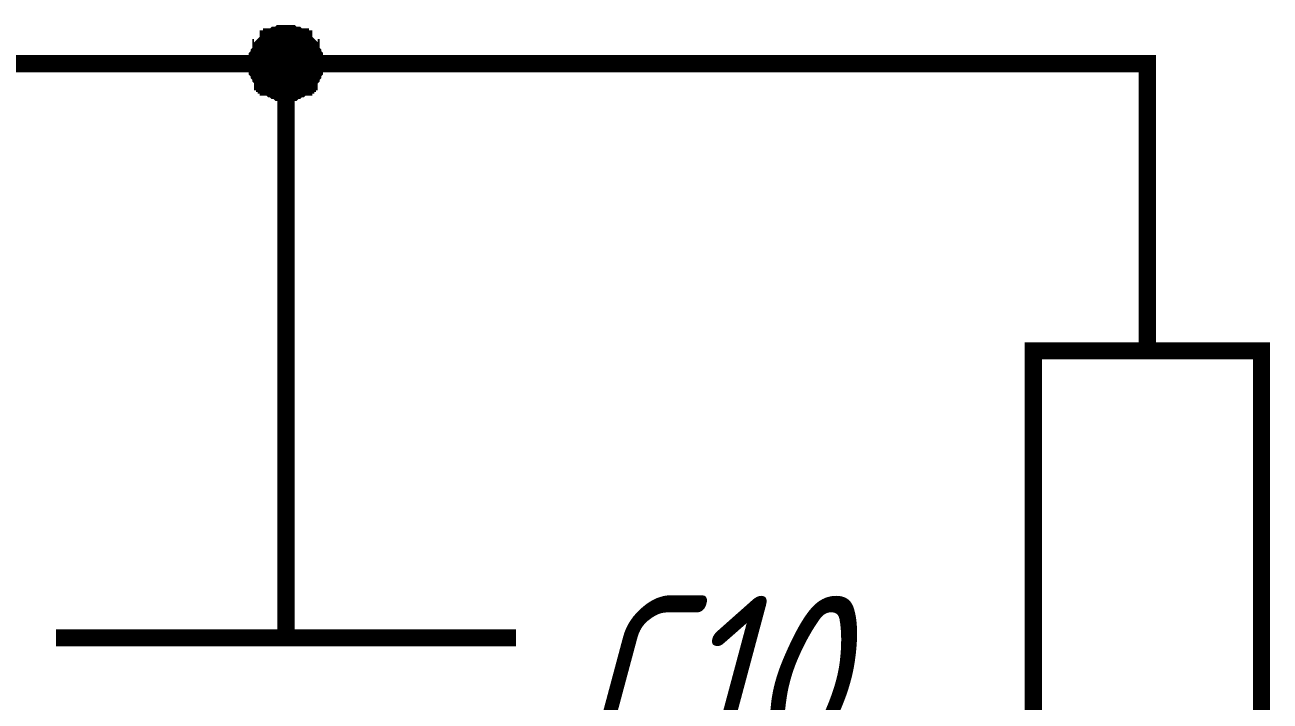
# Model space of a CAD drawing. Header units: millimetres. Extents: x 101 to 942, y 57 to 651.
# Drawn here: x 360.58 to 382.26, y 127.67 to 139.45 of the extents above; entities that cross this region are included whole.
import ezdxf

# ---------------------------------------------------------------- set-up
doc = ezdxf.new("R2010")
doc.units = ezdxf.units.MM
doc.header["$LTSCALE"] = 0.5
doc.layers.add('Sheet', color=255, linetype='Continuous')
doc.styles.add('GOST type A0', font='', dxfattribs={"oblique": 15, "height": 3.5})
doc.styles.get('GOST type A0').set_extended_font_data('GOST type A')

msp = doc.modelspace()

# ---------------------------------------------------------------- linework, layer by layer
at = {"layer": 'Sheet', "color": 7}
for points, const_width in [([(364.63, 138.773), (364.63, 138.804), (364.63, 138.835), (364.63, 138.835), (364.63, 138.866), (364.63, 138.897), (364.661, 138.928), (364.661, 138.959), (364.661, 138.959), (364.692, 138.99), (364.692, 139.021), (364.692, 139.052), (364.723, 139.052), (364.723, 139.083), (364.754, 139.114), (364.754, 139.114), (364.786, 139.146), (364.786, 139.146), (364.817, 139.177), (364.817, 139.208), (364.848, 139.208), (364.879, 139.208), (364.879, 139.239), (364.91, 139.239), (364.941, 139.27), (364.941, 139.27), (364.972, 139.27), (365.003, 139.27), (365.034, 139.301), (365.065, 139.301), (365.065, 139.301), (365.096, 139.301), (365.127, 139.301)], 0.3), ([(364.63, 138.773), (364.63, 138.804), (364.63, 138.835), (364.63, 138.835), (364.63, 138.866), (364.63, 138.897), (364.661, 138.928), (364.661, 138.959), (364.661, 138.959), (364.692, 138.99), (364.692, 139.021), (364.692, 139.052), (364.723, 139.052), (364.723, 139.083), (364.754, 139.114), (364.754, 139.114), (364.786, 139.146), (364.786, 139.146), (364.817, 139.177), (364.817, 139.208), (364.848, 139.208), (364.879, 139.208), (364.879, 139.239), (364.91, 139.239), (364.941, 139.27), (364.941, 139.27), (364.972, 139.27), (365.003, 139.27), (365.034, 139.301), (365.065, 139.301), (365.065, 139.301), (365.096, 139.301), (365.127, 139.301)], 0.3), ([(364.63, 138.773), (364.63, 138.804), (364.63, 138.835), (364.63, 138.835), (364.63, 138.866), (364.63, 138.897), (364.661, 138.928), (364.661, 138.959), (364.661, 138.959), (364.692, 138.99), (364.692, 139.021), (364.692, 139.052), (364.723, 139.052), (364.723, 139.083), (364.754, 139.114), (364.754, 139.114), (364.786, 139.146), (364.786, 139.146), (364.817, 139.177), (364.817, 139.208), (364.848, 139.208), (364.879, 139.208), (364.879, 139.239), (364.91, 139.239), (364.941, 139.27), (364.941, 139.27), (364.972, 139.27), (365.003, 139.27), (365.034, 139.301), (365.065, 139.301), (365.065, 139.301), (365.096, 139.301), (365.127, 139.301)], 0.3), ([(364.63, 138.773), (364.63, 138.804), (364.63, 138.835), (364.63, 138.835), (364.63, 138.866), (364.63, 138.897), (364.661, 138.928), (364.661, 138.959), (364.661, 138.959), (364.692, 138.99), (364.692, 139.021), (364.692, 139.052), (364.723, 139.052), (364.723, 139.083), (364.754, 139.114), (364.754, 139.114), (364.786, 139.146), (364.786, 139.146), (364.817, 139.177), (364.817, 139.208), (364.848, 139.208), (364.879, 139.208), (364.879, 139.239), (364.91, 139.239), (364.941, 139.27), (364.941, 139.27), (364.972, 139.27), (365.003, 139.27), (365.034, 139.301), (365.065, 139.301), (365.065, 139.301), (365.096, 139.301), (365.127, 139.301)], 0.3), ([(365.127, 139.301), (365.127, 139.301)], 0.3), ([(365.127, 139.301), (365.158, 139.301), (365.189, 139.301), (365.189, 139.301), (365.22, 139.301), (365.251, 139.27), (365.282, 139.27), (365.313, 139.27), (365.313, 139.27), (365.345, 139.239), (365.376, 139.239), (365.376, 139.208), (365.407, 139.208), (365.438, 139.208), (365.438, 139.177), (365.469, 139.146), (365.469, 139.146), (365.5, 139.114), (365.5, 139.114), (365.531, 139.083), (365.531, 139.052), (365.562, 139.052), (365.562, 139.021), (365.562, 138.99), (365.593, 138.959), (365.593, 138.959), (365.593, 138.928), (365.624, 138.897), (365.624, 138.866), (365.624, 138.835), (365.624, 138.835), (365.624, 138.804), (365.624, 138.773)], 0.3), ([(365.127, 139.301), (365.127, 139.301)], 0.3), ([(365.127, 139.301), (365.158, 139.301), (365.189, 139.301), (365.189, 139.301), (365.22, 139.301), (365.251, 139.27), (365.282, 139.27), (365.313, 139.27), (365.313, 139.27), (365.345, 139.239), (365.376, 139.239), (365.376, 139.208), (365.407, 139.208), (365.438, 139.208), (365.438, 139.177), (365.469, 139.146), (365.469, 139.146), (365.5, 139.114), (365.5, 139.114), (365.531, 139.083), (365.531, 139.052), (365.562, 139.052), (365.562, 139.021), (365.562, 138.99), (365.593, 138.959), (365.593, 138.959), (365.593, 138.928), (365.624, 138.897), (365.624, 138.866), (365.624, 138.835), (365.624, 138.835), (365.624, 138.804), (365.624, 138.773)], 0.3), ([(365.127, 139.301), (365.127, 139.301)], 0.3), ([(365.127, 139.301), (365.158, 139.301), (365.189, 139.301), (365.189, 139.301), (365.22, 139.301), (365.251, 139.27), (365.282, 139.27), (365.313, 139.27), (365.313, 139.27), (365.345, 139.239), (365.376, 139.239), (365.376, 139.208), (365.407, 139.208), (365.438, 139.208), (365.438, 139.177), (365.469, 139.146), (365.469, 139.146), (365.5, 139.114), (365.5, 139.114), (365.531, 139.083), (365.531, 139.052), (365.562, 139.052), (365.562, 139.021), (365.562, 138.99), (365.593, 138.959), (365.593, 138.959), (365.593, 138.928), (365.624, 138.897), (365.624, 138.866), (365.624, 138.835), (365.624, 138.835), (365.624, 138.804), (365.624, 138.773)], 0.3), ([(365.127, 139.301), (365.127, 139.301)], 0.3), ([(365.127, 139.301), (365.158, 139.301), (365.189, 139.301), (365.189, 139.301), (365.22, 139.301), (365.251, 139.27), (365.282, 139.27), (365.313, 139.27), (365.313, 139.27), (365.345, 139.239), (365.376, 139.239), (365.376, 139.208), (365.407, 139.208), (365.438, 139.208), (365.438, 139.177), (365.469, 139.146), (365.469, 139.146), (365.5, 139.114), (365.5, 139.114), (365.531, 139.083), (365.531, 139.052), (365.562, 139.052), (365.562, 139.021), (365.562, 138.99), (365.593, 138.959), (365.593, 138.959), (365.593, 138.928), (365.624, 138.897), (365.624, 138.866), (365.624, 138.835), (365.624, 138.835), (365.624, 138.804), (365.624, 138.773)], 0.3), ([(364.63, 138.773), (364.63, 138.804), (364.63, 138.835), (364.63, 138.835), (364.63, 138.866), (364.63, 138.897), (364.661, 138.928), (364.661, 138.959), (364.661, 138.959), (364.692, 138.99), (364.692, 139.021), (364.692, 139.052), (364.723, 139.052), (364.723, 139.083), (364.754, 139.114), (364.754, 139.114), (364.786, 139.146), (364.786, 139.146), (364.817, 139.177), (364.817, 139.208), (364.848, 139.208), (364.879, 139.208), (364.879, 139.239), (364.91, 139.239), (364.941, 139.27), (364.941, 139.27), (364.972, 139.27), (365.003, 139.27), (365.034, 139.301), (365.065, 139.301), (365.065, 139.301), (365.096, 139.301), (365.127, 139.301)], 0.0991), ([(364.63, 138.773), (364.63, 138.804), (364.63, 138.835), (364.63, 138.835), (364.63, 138.866), (364.63, 138.897), (364.661, 138.928), (364.661, 138.959), (364.661, 138.959), (364.692, 138.99), (364.692, 139.021), (364.692, 139.052), (364.723, 139.052), (364.723, 139.083), (364.754, 139.114), (364.754, 139.114), (364.786, 139.146), (364.786, 139.146), (364.817, 139.177), (364.817, 139.208), (364.848, 139.208), (364.879, 139.208), (364.879, 139.239), (364.91, 139.239), (364.941, 139.27), (364.941, 139.27), (364.972, 139.27), (365.003, 139.27), (365.034, 139.301), (365.065, 139.301), (365.065, 139.301), (365.096, 139.301), (365.127, 139.301)], 0.0991), ([(364.63, 138.773), (364.63, 138.804), (364.63, 138.835), (364.63, 138.835), (364.63, 138.866), (364.63, 138.897), (364.661, 138.928), (364.661, 138.959), (364.661, 138.959), (364.692, 138.99), (364.692, 139.021), (364.692, 139.052), (364.723, 139.052), (364.723, 139.083), (364.754, 139.114), (364.754, 139.114), (364.786, 139.146), (364.786, 139.146), (364.817, 139.177), (364.817, 139.208), (364.848, 139.208), (364.879, 139.208), (364.879, 139.239), (364.91, 139.239), (364.941, 139.27), (364.941, 139.27), (364.972, 139.27), (365.003, 139.27), (365.034, 139.301), (365.065, 139.301), (365.065, 139.301), (365.096, 139.301), (365.127, 139.301)], 0.0991), ([(364.63, 138.773), (364.63, 138.804), (364.63, 138.835), (364.63, 138.835), (364.63, 138.866), (364.63, 138.897), (364.661, 138.928), (364.661, 138.959), (364.661, 138.959), (364.692, 138.99), (364.692, 139.021), (364.692, 139.052), (364.723, 139.052), (364.723, 139.083), (364.754, 139.114), (364.754, 139.114), (364.786, 139.146), (364.786, 139.146), (364.817, 139.177), (364.817, 139.208), (364.848, 139.208), (364.879, 139.208), (364.879, 139.239), (364.91, 139.239), (364.941, 139.27), (364.941, 139.27), (364.972, 139.27), (365.003, 139.27), (365.034, 139.301), (365.065, 139.301), (365.065, 139.301), (365.096, 139.301), (365.127, 139.301)], 0.0991), ([(365.127, 139.301), (365.127, 139.301)], 0.0991), ([(365.127, 139.301), (365.158, 139.301), (365.189, 139.301), (365.189, 139.301), (365.22, 139.301), (365.251, 139.27), (365.282, 139.27), (365.313, 139.27), (365.313, 139.27), (365.345, 139.239), (365.376, 139.239), (365.376, 139.208), (365.407, 139.208), (365.438, 139.208), (365.438, 139.177), (365.469, 139.146), (365.469, 139.146), (365.5, 139.114), (365.5, 139.114), (365.531, 139.083), (365.531, 139.052), (365.562, 139.052), (365.562, 139.021), (365.562, 138.99), (365.593, 138.959), (365.593, 138.959), (365.593, 138.928), (365.624, 138.897), (365.624, 138.866), (365.624, 138.835), (365.624, 138.835), (365.624, 138.804), (365.624, 138.773)], 0.0991), ([(365.127, 139.301), (365.127, 139.301)], 0.0991), ([(365.127, 139.301), (365.158, 139.301), (365.189, 139.301), (365.189, 139.301), (365.22, 139.301), (365.251, 139.27), (365.282, 139.27), (365.313, 139.27), (365.313, 139.27), (365.345, 139.239), (365.376, 139.239), (365.376, 139.208), (365.407, 139.208), (365.438, 139.208), (365.438, 139.177), (365.469, 139.146), (365.469, 139.146), (365.5, 139.114), (365.5, 139.114), (365.531, 139.083), (365.531, 139.052), (365.562, 139.052), (365.562, 139.021), (365.562, 138.99), (365.593, 138.959), (365.593, 138.959), (365.593, 138.928), (365.624, 138.897), (365.624, 138.866), (365.624, 138.835), (365.624, 138.835), (365.624, 138.804), (365.624, 138.773)], 0.0991), ([(365.127, 139.301), (365.127, 139.301)], 0.0991), ([(365.127, 139.301), (365.158, 139.301), (365.189, 139.301), (365.189, 139.301), (365.22, 139.301), (365.251, 139.27), (365.282, 139.27), (365.313, 139.27), (365.313, 139.27), (365.345, 139.239), (365.376, 139.239), (365.376, 139.208), (365.407, 139.208), (365.438, 139.208), (365.438, 139.177), (365.469, 139.146), (365.469, 139.146), (365.5, 139.114), (365.5, 139.114), (365.531, 139.083), (365.531, 139.052), (365.562, 139.052), (365.562, 139.021), (365.562, 138.99), (365.593, 138.959), (365.593, 138.959), (365.593, 138.928), (365.624, 138.897), (365.624, 138.866), (365.624, 138.835), (365.624, 138.835), (365.624, 138.804), (365.624, 138.773)], 0.0991), ([(365.127, 139.301), (365.127, 139.301)], 0.0991), ([(365.127, 139.301), (365.158, 139.301), (365.189, 139.301), (365.189, 139.301), (365.22, 139.301), (365.251, 139.27), (365.282, 139.27), (365.313, 139.27), (365.313, 139.27), (365.345, 139.239), (365.376, 139.239), (365.376, 139.208), (365.407, 139.208), (365.438, 139.208), (365.438, 139.177), (365.469, 139.146), (365.469, 139.146), (365.5, 139.114), (365.5, 139.114), (365.531, 139.083), (365.531, 139.052), (365.562, 139.052), (365.562, 139.021), (365.562, 138.99), (365.593, 138.959), (365.593, 138.959), (365.593, 138.928), (365.624, 138.897), (365.624, 138.866), (365.624, 138.835), (365.624, 138.835), (365.624, 138.804), (365.624, 138.773)], 0.0991), ([(350.127, 138.773), (365.127, 138.773), (365.127, 131.286)], 0.3), ([(365.127, 138.276), (365.096, 138.276), (365.065, 138.276), (365.065, 138.276), (365.034, 138.276), (365.003, 138.276), (364.972, 138.307), (364.941, 138.307), (364.941, 138.307), (364.91, 138.338), (364.879, 138.338), (364.879, 138.338), (364.848, 138.369), (364.817, 138.369), (364.817, 138.4), (364.786, 138.4), (364.786, 138.431), (364.754, 138.431), (364.754, 138.462), (364.723, 138.462), (364.723, 138.493), (364.692, 138.524), (364.692, 138.524), (364.692, 138.555), (364.661, 138.586), (364.661, 138.586), (364.661, 138.617), (364.63, 138.648), (364.63, 138.68), (364.63, 138.711), (364.63, 138.711), (364.63, 138.742), (364.63, 138.773)], 0.3), ([(364.63, 138.773), (364.63, 138.773)], 0.3), ([(365.127, 138.276), (365.096, 138.276), (365.065, 138.276), (365.065, 138.276), (365.034, 138.276), (365.003, 138.276), (364.972, 138.307), (364.941, 138.307), (364.941, 138.307), (364.91, 138.338), (364.879, 138.338), (364.879, 138.338), (364.848, 138.369), (364.817, 138.369), (364.817, 138.4), (364.786, 138.4), (364.786, 138.431), (364.754, 138.431), (364.754, 138.462), (364.723, 138.462), (364.723, 138.493), (364.692, 138.524), (364.692, 138.524), (364.692, 138.555), (364.661, 138.586), (364.661, 138.586), (364.661, 138.617), (364.63, 138.648), (364.63, 138.68), (364.63, 138.711), (364.63, 138.711), (364.63, 138.742), (364.63, 138.773)], 0.3), ([(364.63, 138.773), (364.63, 138.773)], 0.3), ([(365.127, 138.276), (365.096, 138.276), (365.065, 138.276), (365.065, 138.276), (365.034, 138.276), (365.003, 138.276), (364.972, 138.307), (364.941, 138.307), (364.941, 138.307), (364.91, 138.338), (364.879, 138.338), (364.879, 138.338), (364.848, 138.369), (364.817, 138.369), (364.817, 138.4), (364.786, 138.4), (364.786, 138.431), (364.754, 138.431), (364.754, 138.462), (364.723, 138.462), (364.723, 138.493), (364.692, 138.524), (364.692, 138.524), (364.692, 138.555), (364.661, 138.586), (364.661, 138.586), (364.661, 138.617), (364.63, 138.648), (364.63, 138.68), (364.63, 138.711), (364.63, 138.711), (364.63, 138.742), (364.63, 138.773)], 0.3), ([(364.63, 138.773), (364.63, 138.773)], 0.3), ([(365.127, 138.276), (365.096, 138.276), (365.065, 138.276), (365.065, 138.276), (365.034, 138.276), (365.003, 138.276), (364.972, 138.307), (364.941, 138.307), (364.941, 138.307), (364.91, 138.338), (364.879, 138.338), (364.879, 138.338), (364.848, 138.369), (364.817, 138.369), (364.817, 138.4), (364.786, 138.4), (364.786, 138.431), (364.754, 138.431), (364.754, 138.462), (364.723, 138.462), (364.723, 138.493), (364.692, 138.524), (364.692, 138.524), (364.692, 138.555), (364.661, 138.586), (364.661, 138.586), (364.661, 138.617), (364.63, 138.648), (364.63, 138.68), (364.63, 138.711), (364.63, 138.711), (364.63, 138.742), (364.63, 138.773)], 0.3), ([(364.63, 138.773), (364.63, 138.773)], 0.3), ([(365.127, 138.276), (365.096, 138.276), (365.065, 138.276), (365.065, 138.276), (365.034, 138.276), (365.003, 138.276), (364.972, 138.307), (364.941, 138.307), (364.941, 138.307), (364.91, 138.338), (364.879, 138.338), (364.879, 138.338), (364.848, 138.369), (364.817, 138.369), (364.817, 138.4), (364.786, 138.4), (364.786, 138.431), (364.754, 138.431), (364.754, 138.462), (364.723, 138.462), (364.723, 138.493), (364.692, 138.524), (364.692, 138.524), (364.692, 138.555), (364.661, 138.586), (364.661, 138.586), (364.661, 138.617), (364.63, 138.648), (364.63, 138.68), (364.63, 138.711), (364.63, 138.711), (364.63, 138.742), (364.63, 138.773)], 0.0991), ([(364.63, 138.773), (364.63, 138.773)], 0.0991), ([(365.127, 138.276), (365.096, 138.276), (365.065, 138.276), (365.065, 138.276), (365.034, 138.276), (365.003, 138.276), (364.972, 138.307), (364.941, 138.307), (364.941, 138.307), (364.91, 138.338), (364.879, 138.338), (364.879, 138.338), (364.848, 138.369), (364.817, 138.369), (364.817, 138.4), (364.786, 138.4), (364.786, 138.431), (364.754, 138.431), (364.754, 138.462), (364.723, 138.462), (364.723, 138.493), (364.692, 138.524), (364.692, 138.524), (364.692, 138.555), (364.661, 138.586), (364.661, 138.586), (364.661, 138.617), (364.63, 138.648), (364.63, 138.68), (364.63, 138.711), (364.63, 138.711), (364.63, 138.742), (364.63, 138.773)], 0.0991), ([(364.63, 138.773), (364.63, 138.773)], 0.0991), ([(365.127, 138.276), (365.096, 138.276), (365.065, 138.276), (365.065, 138.276), (365.034, 138.276), (365.003, 138.276), (364.972, 138.307), (364.941, 138.307), (364.941, 138.307), (364.91, 138.338), (364.879, 138.338), (364.879, 138.338), (364.848, 138.369), (364.817, 138.369), (364.817, 138.4), (364.786, 138.4), (364.786, 138.431), (364.754, 138.431), (364.754, 138.462), (364.723, 138.462), (364.723, 138.493), (364.692, 138.524), (364.692, 138.524), (364.692, 138.555), (364.661, 138.586), (364.661, 138.586), (364.661, 138.617), (364.63, 138.648), (364.63, 138.68), (364.63, 138.711), (364.63, 138.711), (364.63, 138.742), (364.63, 138.773)], 0.0991), ([(364.63, 138.773), (364.63, 138.773)], 0.0991), ([(365.127, 138.276), (365.096, 138.276), (365.065, 138.276), (365.065, 138.276), (365.034, 138.276), (365.003, 138.276), (364.972, 138.307), (364.941, 138.307), (364.941, 138.307), (364.91, 138.338), (364.879, 138.338), (364.879, 138.338), (364.848, 138.369), (364.817, 138.369), (364.817, 138.4), (364.786, 138.4), (364.786, 138.431), (364.754, 138.431), (364.754, 138.462), (364.723, 138.462), (364.723, 138.493), (364.692, 138.524), (364.692, 138.524), (364.692, 138.555), (364.661, 138.586), (364.661, 138.586), (364.661, 138.617), (364.63, 138.648), (364.63, 138.68), (364.63, 138.711), (364.63, 138.711), (364.63, 138.742), (364.63, 138.773)], 0.0991), ([(364.63, 138.773), (364.63, 138.773)], 0.0991), ([(365.624, 138.773), (365.624, 138.742), (365.624, 138.711), (365.624, 138.711), (365.624, 138.68), (365.624, 138.648), (365.593, 138.617), (365.593, 138.586), (365.593, 138.586), (365.562, 138.555), (365.562, 138.524), (365.562, 138.524), (365.531, 138.493), (365.531, 138.462), (365.5, 138.462), (365.5, 138.431), (365.469, 138.431), (365.469, 138.4), (365.438, 138.4), (365.438, 138.369), (365.407, 138.369), (365.376, 138.338), (365.376, 138.338), (365.345, 138.338), (365.313, 138.307), (365.313, 138.307), (365.282, 138.307), (365.251, 138.276), (365.22, 138.276), (365.189, 138.276), (365.189, 138.276), (365.158, 138.276), (365.127, 138.276)], 0.3), ([(365.127, 138.773), (380.127, 138.773), (380.127, 136.287)], 0.3), ([(365.624, 138.773), (365.624, 138.742), (365.624, 138.711), (365.624, 138.711), (365.624, 138.68), (365.624, 138.648), (365.593, 138.617), (365.593, 138.586), (365.593, 138.586), (365.562, 138.555), (365.562, 138.524), (365.562, 138.524), (365.531, 138.493), (365.531, 138.462), (365.5, 138.462), (365.5, 138.431), (365.469, 138.431), (365.469, 138.4), (365.438, 138.4), (365.438, 138.369), (365.407, 138.369), (365.376, 138.338), (365.376, 138.338), (365.345, 138.338), (365.313, 138.307), (365.313, 138.307), (365.282, 138.307), (365.251, 138.276), (365.22, 138.276), (365.189, 138.276), (365.189, 138.276), (365.158, 138.276), (365.127, 138.276)], 0.3), ([(365.624, 138.773), (365.624, 138.742), (365.624, 138.711), (365.624, 138.711), (365.624, 138.68), (365.624, 138.648), (365.593, 138.617), (365.593, 138.586), (365.593, 138.586), (365.562, 138.555), (365.562, 138.524), (365.562, 138.524), (365.531, 138.493), (365.531, 138.462), (365.5, 138.462), (365.5, 138.431), (365.469, 138.431), (365.469, 138.4), (365.438, 138.4), (365.438, 138.369), (365.407, 138.369), (365.376, 138.338), (365.376, 138.338), (365.345, 138.338), (365.313, 138.307), (365.313, 138.307), (365.282, 138.307), (365.251, 138.276), (365.22, 138.276), (365.189, 138.276), (365.189, 138.276), (365.158, 138.276), (365.127, 138.276)], 0.3), ([(365.624, 138.773), (365.624, 138.742), (365.624, 138.711), (365.624, 138.711), (365.624, 138.68), (365.624, 138.648), (365.593, 138.617), (365.593, 138.586), (365.593, 138.586), (365.562, 138.555), (365.562, 138.524), (365.562, 138.524), (365.531, 138.493), (365.531, 138.462), (365.5, 138.462), (365.5, 138.431), (365.469, 138.431), (365.469, 138.4), (365.438, 138.4), (365.438, 138.369), (365.407, 138.369), (365.376, 138.338), (365.376, 138.338), (365.345, 138.338), (365.313, 138.307), (365.313, 138.307), (365.282, 138.307), (365.251, 138.276), (365.22, 138.276), (365.189, 138.276), (365.189, 138.276), (365.158, 138.276), (365.127, 138.276)], 0.3), ([(365.624, 138.773), (365.624, 138.742), (365.624, 138.711), (365.624, 138.711), (365.624, 138.68), (365.624, 138.648), (365.593, 138.617), (365.593, 138.586), (365.593, 138.586), (365.562, 138.555), (365.562, 138.524), (365.562, 138.524), (365.531, 138.493), (365.531, 138.462), (365.5, 138.462), (365.5, 138.431), (365.469, 138.431), (365.469, 138.4), (365.438, 138.4), (365.438, 138.369), (365.407, 138.369), (365.376, 138.338), (365.376, 138.338), (365.345, 138.338), (365.313, 138.307), (365.313, 138.307), (365.282, 138.307), (365.251, 138.276), (365.22, 138.276), (365.189, 138.276), (365.189, 138.276), (365.158, 138.276), (365.127, 138.276)], 0.0991), ([(365.624, 138.773), (365.624, 138.742), (365.624, 138.711), (365.624, 138.711), (365.624, 138.68), (365.624, 138.648), (365.593, 138.617), (365.593, 138.586), (365.593, 138.586), (365.562, 138.555), (365.562, 138.524), (365.562, 138.524), (365.531, 138.493), (365.531, 138.462), (365.5, 138.462), (365.5, 138.431), (365.469, 138.431), (365.469, 138.4), (365.438, 138.4), (365.438, 138.369), (365.407, 138.369), (365.376, 138.338), (365.376, 138.338), (365.345, 138.338), (365.313, 138.307), (365.313, 138.307), (365.282, 138.307), (365.251, 138.276), (365.22, 138.276), (365.189, 138.276), (365.189, 138.276), (365.158, 138.276), (365.127, 138.276)], 0.0991), ([(365.624, 138.773), (365.624, 138.742), (365.624, 138.711), (365.624, 138.711), (365.624, 138.68), (365.624, 138.648), (365.593, 138.617), (365.593, 138.586), (365.593, 138.586), (365.562, 138.555), (365.562, 138.524), (365.562, 138.524), (365.531, 138.493), (365.531, 138.462), (365.5, 138.462), (365.5, 138.431), (365.469, 138.431), (365.469, 138.4), (365.438, 138.4), (365.438, 138.369), (365.407, 138.369), (365.376, 138.338), (365.376, 138.338), (365.345, 138.338), (365.313, 138.307), (365.313, 138.307), (365.282, 138.307), (365.251, 138.276), (365.22, 138.276), (365.189, 138.276), (365.189, 138.276), (365.158, 138.276), (365.127, 138.276)], 0.0991), ([(365.624, 138.773), (365.624, 138.742), (365.624, 138.711), (365.624, 138.711), (365.624, 138.68), (365.624, 138.648), (365.593, 138.617), (365.593, 138.586), (365.593, 138.586), (365.562, 138.555), (365.562, 138.524), (365.562, 138.524), (365.531, 138.493), (365.531, 138.462), (365.5, 138.462), (365.5, 138.431), (365.469, 138.431), (365.469, 138.4), (365.438, 138.4), (365.438, 138.369), (365.407, 138.369), (365.376, 138.338), (365.376, 138.338), (365.345, 138.338), (365.313, 138.307), (365.313, 138.307), (365.282, 138.307), (365.251, 138.276), (365.22, 138.276), (365.189, 138.276), (365.189, 138.276), (365.158, 138.276), (365.127, 138.276)], 0.0991), ([(365.624, 138.773), (365.624, 138.773), (365.624, 138.773), (365.624, 138.773), (365.624, 138.773), (365.624, 138.773), (365.624, 138.773), (365.624, 138.773), (365.624, 138.773), (365.624, 138.773), (365.624, 138.773), (365.624, 138.773), (365.624, 138.773), (365.624, 138.773), (365.624, 138.773), (365.624, 138.773), (365.624, 138.773), (365.624, 138.773), (365.624, 138.773), (365.624, 138.773), (365.624, 138.773), (365.624, 138.773), (365.624, 138.773), (365.624, 138.773), (365.624, 138.773), (365.624, 138.773), (365.624, 138.773), (365.624, 138.773), (365.624, 138.773), (365.624, 138.773), (365.624, 138.773), (365.624, 138.773), (365.624, 138.773)], 0.3), ([(365.624, 138.773), (365.624, 138.773)], 0.3), ([(365.624, 138.773), (365.624, 138.773), (365.624, 138.773), (365.624, 138.773), (365.624, 138.773), (365.624, 138.773), (365.624, 138.773), (365.624, 138.773), (365.624, 138.773), (365.624, 138.773), (365.624, 138.773), (365.624, 138.773), (365.624, 138.773), (365.624, 138.773), (365.624, 138.773), (365.624, 138.773), (365.624, 138.773), (365.624, 138.773), (365.624, 138.773), (365.624, 138.773), (365.624, 138.773), (365.624, 138.773), (365.624, 138.773), (365.624, 138.773), (365.624, 138.773), (365.624, 138.773), (365.624, 138.773), (365.624, 138.773), (365.624, 138.773), (365.624, 138.773), (365.624, 138.773), (365.624, 138.773), (365.624, 138.773)], 0.3), ([(365.624, 138.773), (365.624, 138.773)], 0.3), ([(365.624, 138.773), (365.624, 138.773), (365.624, 138.773), (365.624, 138.773), (365.624, 138.773), (365.624, 138.773), (365.624, 138.773), (365.624, 138.773), (365.624, 138.773), (365.624, 138.773), (365.624, 138.773), (365.624, 138.773), (365.624, 138.773), (365.624, 138.773), (365.624, 138.773), (365.624, 138.773), (365.624, 138.773), (365.624, 138.773), (365.624, 138.773), (365.624, 138.773), (365.624, 138.773), (365.624, 138.773), (365.624, 138.773), (365.624, 138.773), (365.624, 138.773), (365.624, 138.773), (365.624, 138.773), (365.624, 138.773), (365.624, 138.773), (365.624, 138.773), (365.624, 138.773), (365.624, 138.773), (365.624, 138.773)], 0.3), ([(365.624, 138.773), (365.624, 138.773)], 0.3), ([(365.624, 138.773), (365.624, 138.773), (365.624, 138.773), (365.624, 138.773), (365.624, 138.773), (365.624, 138.773), (365.624, 138.773), (365.624, 138.773), (365.624, 138.773), (365.624, 138.773), (365.624, 138.773), (365.624, 138.773), (365.624, 138.773), (365.624, 138.773), (365.624, 138.773), (365.624, 138.773), (365.624, 138.773), (365.624, 138.773), (365.624, 138.773), (365.624, 138.773), (365.624, 138.773), (365.624, 138.773), (365.624, 138.773), (365.624, 138.773), (365.624, 138.773), (365.624, 138.773), (365.624, 138.773), (365.624, 138.773), (365.624, 138.773), (365.624, 138.773), (365.624, 138.773), (365.624, 138.773), (365.624, 138.773)], 0.3), ([(365.624, 138.773), (365.624, 138.773)], 0.3), ([(365.624, 138.773), (365.624, 138.773), (365.624, 138.773), (365.624, 138.773), (365.624, 138.773), (365.624, 138.773), (365.624, 138.773), (365.624, 138.773), (365.624, 138.773), (365.624, 138.773), (365.624, 138.773), (365.624, 138.773), (365.624, 138.773), (365.624, 138.773), (365.624, 138.773), (365.624, 138.773), (365.624, 138.773), (365.624, 138.773), (365.624, 138.773), (365.624, 138.773), (365.624, 138.773), (365.624, 138.773), (365.624, 138.773), (365.624, 138.773), (365.624, 138.773), (365.624, 138.773), (365.624, 138.773), (365.624, 138.773), (365.624, 138.773), (365.624, 138.773), (365.624, 138.773), (365.624, 138.773), (365.624, 138.773)], 0.0991), ([(365.624, 138.773), (365.624, 138.773)], 0.0991), ([(365.624, 138.773), (365.624, 138.773), (365.624, 138.773), (365.624, 138.773), (365.624, 138.773), (365.624, 138.773), (365.624, 138.773), (365.624, 138.773), (365.624, 138.773), (365.624, 138.773), (365.624, 138.773), (365.624, 138.773), (365.624, 138.773), (365.624, 138.773), (365.624, 138.773), (365.624, 138.773), (365.624, 138.773), (365.624, 138.773), (365.624, 138.773), (365.624, 138.773), (365.624, 138.773), (365.624, 138.773), (365.624, 138.773), (365.624, 138.773), (365.624, 138.773), (365.624, 138.773), (365.624, 138.773), (365.624, 138.773), (365.624, 138.773), (365.624, 138.773), (365.624, 138.773), (365.624, 138.773), (365.624, 138.773)], 0.0991), ([(365.624, 138.773), (365.624, 138.773)], 0.0991), ([(365.624, 138.773), (365.624, 138.773), (365.624, 138.773), (365.624, 138.773), (365.624, 138.773), (365.624, 138.773), (365.624, 138.773), (365.624, 138.773), (365.624, 138.773), (365.624, 138.773), (365.624, 138.773), (365.624, 138.773), (365.624, 138.773), (365.624, 138.773), (365.624, 138.773), (365.624, 138.773), (365.624, 138.773), (365.624, 138.773), (365.624, 138.773), (365.624, 138.773), (365.624, 138.773), (365.624, 138.773), (365.624, 138.773), (365.624, 138.773), (365.624, 138.773), (365.624, 138.773), (365.624, 138.773), (365.624, 138.773), (365.624, 138.773), (365.624, 138.773), (365.624, 138.773), (365.624, 138.773), (365.624, 138.773)], 0.0991), ([(365.624, 138.773), (365.624, 138.773)], 0.0991), ([(365.624, 138.773), (365.624, 138.773), (365.624, 138.773), (365.624, 138.773), (365.624, 138.773), (365.624, 138.773), (365.624, 138.773), (365.624, 138.773), (365.624, 138.773), (365.624, 138.773), (365.624, 138.773), (365.624, 138.773), (365.624, 138.773), (365.624, 138.773), (365.624, 138.773), (365.624, 138.773), (365.624, 138.773), (365.624, 138.773), (365.624, 138.773), (365.624, 138.773), (365.624, 138.773), (365.624, 138.773), (365.624, 138.773), (365.624, 138.773), (365.624, 138.773), (365.624, 138.773), (365.624, 138.773), (365.624, 138.773), (365.624, 138.773), (365.624, 138.773), (365.624, 138.773), (365.624, 138.773), (365.624, 138.773)], 0.0991), ([(365.624, 138.773), (365.624, 138.773)], 0.0991), ([(380.127, 133.771), (380.127, 136.287)], 0.3), ([(365.127, 128.769), (365.127, 131.286)], 0.3), ([(361.121, 128.769), (369.133, 128.769)], 0.3)]:
    msp.add_lwpolyline(points, dxfattribs=dict(at, const_width=const_width))
at = {"layer": 'Sheet', "color": 7, "const_width": 0.508}
msp.add_lwpolyline([(364.809, 138.797, 1), (365.317, 138.797, 1)], format="xyb", close=True, dxfattribs=at)
at = {"layer": 'Sheet', "color": 7, "const_width": 0.3}
msp.add_lwpolyline([(378.14, 133.771), (382.115, 133.771), (382.115, 123.767), (378.14, 123.767), (378.14, 133.771)], close=True, dxfattribs=at)

# ---------------------------------------------------------------- texts
at = {"layer": 'Sheet', "color": 7, "style": 'GOST type A0', "oblique": 15}
msp.add_text('C10', height=3, dxfattribs=at).set_placement((370.127, 126.501))

doc.saveas('drawing.dxf')
